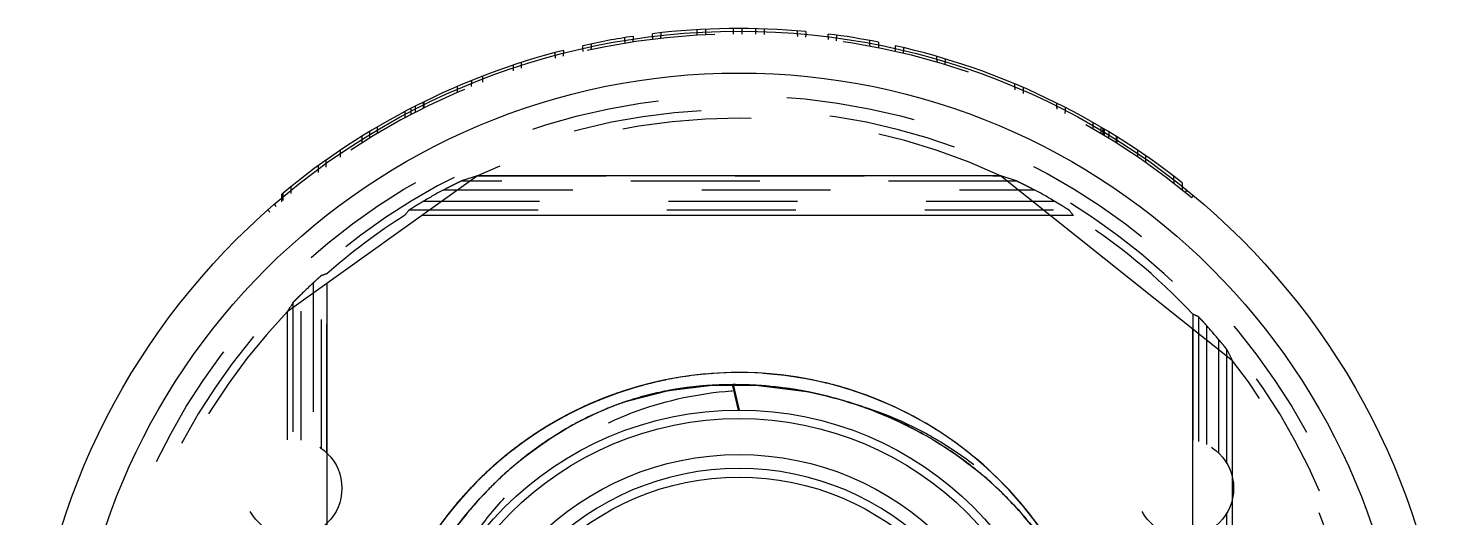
# Model space of a CAD drawing. Header units: millimetres. Extents: x 0 to 841, y 0 to 594.
# Drawn here: x 281 to 332, y 266.6 to 284.2 of the extents above; entities that cross this region are included whole.
import ezdxf

# ---------------------------------------------------------------- set-up
doc = ezdxf.new("R2010")
doc.units = ezdxf.units.MM
doc.header["$LTSCALE"] = 46.255
doc.linetypes.add('HIDDEN', pattern=[0.2, 0.1, -0.1])
doc.layers.get('0').update_dxf_attribs({"linetype": 'CONTINUOUS'})
doc.layers.add('DEFAULT_2', color=8, linetype='HIDDEN')

msp = doc.modelspace()

# ---------------------------------------------------------------- linework, layer by layer
at = {"color": 7, "linetype": 'Continuous'}
for p, q in [((304.979, 283.967), (304.979, 284.125)), ((305.279, 284.141), (305.279, 283.987)), ((306.279, 284.056), (306.279, 284.169)), ((306.579, 284.169), (306.579, 284.063)), ((307.079, 284.028), (307.079, 284.162)), ((307.379, 284.154), (307.379, 284.008)), ((308.579, 283.926), (308.579, 284.083)), ((301.179, 283.615), (301.179, 283.452)), ((302.379, 283.701), (302.379, 283.839)), ((302.679, 283.886), (302.679, 283.764)), ((303.379, 283.857), (303.379, 283.981)), ((303.679, 284.016), (303.679, 283.878)), ((308.879, 284.057), (308.879, 283.905)), ((309.679, 283.851), (309.679, 283.969)), ((309.979, 283.929), (309.979, 283.826)), ((311.179, 283.577), (311.179, 283.734)), ((311.479, 283.676), (311.479, 283.514)), ((299.879, 283.2), (299.879, 283.304)), ((300.179, 283.382), (300.179, 283.261)), ((300.879, 283.4), (300.879, 283.549)), ((312.079, 283.549), (312.079, 283.4)), ((312.379, 283.48), (312.379, 283.34)), ((313.579, 283.046), (313.579, 283.165)), ((313.879, 283.077), (313.879, 282.939)), ((296.879, 282.301), (296.879, 282.183)), ((316.379, 282.05), (316.379, 282.178)), ((316.679, 282.05), (316.679, 281.937)), ((294.705, 281.301), (294.705, 281.135)), ((317.879, 281.315), (317.879, 281.491)), ((318.179, 281.339), (318.179, 281.171)), ((319.183, 280.676), (319.183, 280.794)), ((319.749, 280.462), (319.749, 280.343)), ((322.079, 278.732), (322.079, 278.867)), ((322.379, 278.633), (322.379, 278.486)), ((290.061, 278.211), (290.061, 278.046)), ((290.116, 278.257), (290.112, 278.254)), ((290.112, 278.255), (290.112, 278.094)), ((290.116, 278.097), (290.116, 278.257)), ((306.229, 271.384), (306.45, 270.469))]:
    msp.add_line(p, q, dxfattribs=at)
for p, q in [((297.09, 278.883), (290.265, 273.994)), ((315.868, 278.883), (297.09, 278.883)), ((324.193, 272.245), (315.868, 278.883)), ((317.659, 277.455), (295.097, 277.455)), ((291.693, 275.017), (291.693, 241.993)), ((322.765, 243.615), (322.765, 273.384)), ((324.193, 244.894), (324.193, 272.245))]:
    msp.add_line(p, q)
for radius in [25.5, 24, 11.9, 11.6, 10.306, 9.5]:
    msp.add_circle((306.479, 258.569), radius, dxfattribs=at)
for centre, radius, start, end in [((306.479, 258.569), 25.6, 84.6206, 96.9552), ((306.479, 258.569), 25.6, 98.5364, 102.6356), ((306.479, 258.569), 25.6, 78.737, 82.8192), ((306.479, 258.569), 25.6, 104.2465, 129.7316), ((306.479, 258.569), 25.6, 51.604, 77.3644), ((306.479, 258.569), 25.6, 129.7489, 129.8918), ((306.479, 258.569), 13.25, 47.9005, 180.3249), ((306.292, 257.575), 13.809, 78.7969, 90.2606), ((306.016, 260.082), 11.283, 108.9857, 112.8253), ((305.919, 260.355), 10.993, 108.1399, 108.9723), ((306.479, 258.569), 9.806, 0, 180), ((306.518, 258.598), 13.202, 26.1338, 47.9419)]:
    msp.add_arc(centre, radius, start, end, dxfattribs=at)
for points, knots in [([(302.497, 270.802), (303.096, 270.998), (304.332, 271.287), (305.597, 271.381), (306.229, 271.384)], [0, 0, 0, 0, 0.499143, 1, 1, 1, 1]), ([(308.975, 271.121), (310.102, 270.898), (312.308, 270.171), (314.273, 268.928), (315.154, 268.191)], [0, 0, 0, 0, 0.500026, 1, 1, 1, 1]), ([(296.204, 266.097), (296.893, 267.054), (298.527, 268.784), (300.561, 270.028), (301.639, 270.481)], [0, 0, 0, 0, 0.502194, 1, 1, 1, 1]), ([(315.154, 268.191), (315.788, 267.661), (316.959, 266.478), (317.886, 265.096), (318.278, 264.368)], [0, 0, 0, 0, 0.49999, 1, 1, 1, 1])]:
    msp.add_open_spline(points, degree=3, knots=knots, dxfattribs=at)
at = {"layer": 'DEFAULT_2', "color": 8, "linetype": 'HIDDEN'}
for p, q in [((302.379, 283.701), (302.379, 283.636)), ((302.679, 283.684), (302.679, 283.764)), ((303.379, 283.857), (303.379, 283.78)), ((303.679, 283.815), (303.679, 283.878)), ((304.979, 283.925), (304.979, 283.967)), ((305.279, 283.987), (305.279, 283.941)), ((306.279, 283.969), (306.279, 284.056)), ((306.579, 284.063), (306.579, 283.969)), ((307.079, 283.962), (307.079, 284.028)), ((307.379, 284.008), (307.379, 283.953)), ((308.579, 283.926), (308.579, 283.882)), ((308.879, 283.856), (308.879, 283.905)), ((309.679, 283.851), (309.679, 283.767)), ((309.979, 283.727), (309.979, 283.826)), ((311.179, 283.577), (311.179, 283.531)), ((299.879, 283.2), (299.879, 283.097)), ((300.179, 283.176), (300.179, 283.261)), ((300.879, 283.4), (300.879, 283.344)), ((301.179, 283.41), (301.179, 283.452)), ((311.479, 283.514), (311.479, 283.472)), ((312.079, 283.4), (312.079, 283.344)), ((312.379, 283.275), (312.379, 283.34)), ((298.379, 282.854), (298.379, 282.643)), ((298.679, 282.742), (298.679, 282.952)), ((313.579, 283.046), (313.579, 282.957)), ((313.879, 282.868), (313.879, 282.939)), ((296.379, 281.876), (296.379, 282.093)), ((296.879, 282.085), (296.879, 282.183)), ((297.279, 282.459), (297.279, 282.245)), ((316.379, 282.05), (316.379, 281.961)), ((295.159, 281.308), (295.159, 281.531)), ((295.167, 281.533), (295.167, 281.31)), ((316.679, 281.937), (316.679, 281.831)), ((294.502, 280.969), (294.502, 281.195)), ((294.705, 281.135), (294.705, 281.076)), ((294.867, 281.16), (294.867, 281.385)), ((295.168, 281.312), (295.159, 281.308)), ((317.879, 281.315), (317.879, 281.267)), ((318.179, 281.114), (318.179, 281.171)), ((293.494, 280.632), (293.494, 280.4)), ((319.183, 280.564), (319.183, 280.676)), ((319.479, 280.387), (319.479, 280.619)), ((319.534, 280.59), (319.534, 280.358)), ((319.589, 280.558), (319.589, 280.324)), ((292.952, 280.068), (292.952, 280.304)), ((293.221, 280.469), (293.221, 280.235)), ((319.749, 280.228), (319.749, 280.343)), ((320.014, 280.298), (320.014, 280.063)), ((320.05, 280.04), (320.05, 280.276)), ((292.162, 279.792), (292.162, 279.55)), ((320.779, 279.803), (320.779, 279.562)), ((321.079, 279.354), (321.079, 279.598)), ((291.382, 279.244), (291.382, 278.996)), ((291.65, 279.437), (291.65, 279.191)), ((290.412, 278.243), (290.412, 278.5)), ((316.474, 278.682), (296.483, 278.682)), ((297.09, 278.883), (315.868, 278.883)), ((322.079, 278.732), (322.079, 278.614)), ((322.379, 278.486), (322.379, 278.377)), ((290.061, 278.046), (290.061, 277.95)), ((290.112, 278.094), (290.112, 277.997)), ((290.116, 277.996), (290.116, 278.097)), ((317.827, 277.957), (295.131, 277.957)), ((295.891, 278.382), (317.067, 278.382)), ((322.544, 278.373), (322.493, 278.285)), ((322.779, 278.18), (322.728, 278.092)), ((289.579, 277.665), (289.63, 277.577)), ((289.809, 277.866), (289.86, 277.778)), ((318.484, 277.455), (294.473, 277.455)), ((294.643, 277.657), (318.315, 277.657)), ((291.192, 275.03), (291.192, 269.268)), ((291.491, 269.097), (291.491, 275.297)), ((291.693, 268.93), (291.693, 275.368)), ((290.766, 269.396), (290.766, 274.624)), ((290.265, 273.994), (290.265, 269.406)), ((290.466, 274.318), (290.466, 269.419)), ((322.765, 273.918), (322.765, 269.396)), ((322.966, 273.82), (322.966, 269.35)), ((323.266, 269.232), (323.266, 273.497)), ((323.692, 273.004), (323.692, 268.931)), ((323.991, 268.55), (323.991, 272.631)), ((324.193, 268.023), (324.193, 272.245)), ((303.224, 271.412), (303.214, 271.41)), ((303.854, 271.556), (303.833, 271.552)), ((303.833, 271.552), (303.854, 271.556)), ((303.948, 271.172), (305.521, 271.362)), ((305.476, 271.781), (305.496, 271.782)), ((305.516, 271.784), (305.496, 271.782)), ((305.521, 271.362), (307.176, 271.356)), ((306.229, 271.384), (306.251, 271.384)), ((306.251, 271.384), (306.274, 271.384)), ((306.274, 271.384), (306.479, 270.47)), ((307.176, 271.356), (308.902, 271.135)), ((309.586, 271.449), (309.607, 271.444)), ((309.631, 271.438), (309.61, 271.443)), ((301.46, 270.831), (301.483, 270.841)), ((301.503, 270.849), (301.479, 270.839)), ((301.741, 270.943), (301.731, 270.939)), ((302.498, 270.802), (303.948, 271.172)), ((308.902, 271.135), (308.975, 271.121)), ((308.921, 271.132), (308.902, 271.135)), ((300.385, 270.335), (300.368, 270.326)), ((300.505, 270.396), (300.536, 270.412)), ((300.64, 270.463), (300.627, 270.457)), ((300.721, 270.503), (300.69, 270.488)), ((300.929, 270.601), (300.916, 270.595)), ((301.258, 270.747), (301.228, 270.734)), ((301.36, 270.79), (301.332, 270.779)), ((301.354, 270.788), (301.332, 270.778)), ((301.332, 270.778), (301.355, 270.788)), ((302.498, 270.802), (302.407, 270.772)), ((313.384, 269.878), (313.407, 269.863)), ((313.426, 269.852), (313.403, 269.866)), ((299.195, 269.637), (299.208, 269.646)), ((299.373, 269.753), (299.353, 269.74)), ((299.419, 269.782), (299.404, 269.772)), ((298.132, 268.859), (298.119, 268.849)), ((298.119, 268.848), (298.132, 268.859)), ((298.459, 269.116), (298.479, 269.131)), ((298.479, 269.131), (298.46, 269.117)), ((298.636, 269.248), (298.662, 269.268)), ((297.453, 268.269), (297.467, 268.282)), ((297.459, 268.274), (297.467, 268.282)), ((297.467, 268.282), (297.485, 268.299)), ((297.484, 268.298), (297.467, 268.282)), ((297.552, 268.36), (297.567, 268.374)), ((297.633, 268.433), (297.611, 268.413)), ((297.809, 268.588), (297.795, 268.576)), ((297.795, 268.576), (297.808, 268.587)), ((297.943, 268.703), (297.962, 268.719)), ((297.981, 268.735), (297.962, 268.719)), ((296.931, 267.756), (296.915, 267.74)), ((296.96, 267.785), (296.982, 267.807)), ((297.01, 267.837), (296.994, 267.821)), ((297.068, 267.896), (297.058, 267.886)), ((297.12, 267.948), (297.135, 267.963)), ((297.149, 267.977), (297.132, 267.96)), ((297.135, 267.963), (297.149, 267.977)), ((297.15, 267.977), (297.157, 267.984)), ((315.174, 268.175), (315.154, 268.191)), ((324.193, 246.723), (324.193, 267.316)), ((296.061, 266.757), (296.055, 266.748)), ((296.098, 266.802), (296.119, 266.829)), ((316.511, 267.224), (316.527, 267.205)), ((316.541, 267.189), (316.525, 267.208)), ((323.991, 247.25), (323.991, 266.789)), ((295.962, 266.629), (295.944, 266.606)), ((295.977, 266.648), (295.962, 266.629))]:
    msp.add_line(p, q, dxfattribs=at)
msp.add_lwpolyline([(302.407, 270.772), (302.317, 270.741), (302.23, 270.711), (302.146, 270.68), (302.065, 270.65), (301.987, 270.621), (301.912, 270.592), (301.84, 270.563), (301.772, 270.536), (301.709, 270.51), (301.638, 270.481)], dxfattribs=at)
for centre, radius in [((306.479, 258.569), 23.191), ((290.479, 267.669), 1.75), ((322.479, 267.669), 1.75)]:
    msp.add_circle(centre, radius, dxfattribs=at)
for centre, radius, start, end in [((306.479, 258.569), 25.4, 50.2279, 131.5555), ((306.479, 258.569), 22.691, 0, 180), ((306.479, 258.569), 22.379, 65.1936, 114.8064), ((306.479, 258.569), 25.6, 129.7316, 129.7489), ((306.479, 258.569), 22.464, 118.1195, 120.3426), ((306.479, 258.569), 22.464, 59.6574, 61.8805), ((306.479, 258.569), 22.379, 122.443, 131.3545), ((306.479, 258.569), 22.379, 43.3024, 57.557), ((306.479, 258.569), 22.464, 132.8834, 134.3833), ((306.479, 258.569), 22.379, 136.429, 223.571), ((306.479, 258.569), 22.464, 39.9837, 41.6446), ((306.479, 258.569), 22.379, 322.3314, 37.6695), ((306.48, 258.571), 13.248, 26.1577, 132.8575), ((306.495, 258.51), 13.31, 101.5385, 110.9263), ((306.487, 258.523), 13.296, 100.8261, 107.4248), ((306.493, 258.517), 13.303, 104.465, 107.2613), ((306.487, 258.53), 13.29, 104.2587, 107.1877), ((306.492, 258.522), 13.299, 104.2871, 104.4648), ((306.489, 258.533), 13.287, 101.5315, 104.2874), ((306.488, 258.533), 13.286, 94.2821, 101.4363), ((306.244, 258.705), 12.677, 94.8803, 97.0666), ((306.289, 258.153), 13.231, 91.4053, 94.8716), ((306.482, 258.614), 13.205, 76.2957, 94.2811), ((306.299, 257.865), 13.519, 90.2948, 91.4186), ((306.299, 257.783), 13.601, 88.7624, 90.1079), ((306.298, 257.728), 13.656, 88.0338, 88.7628), ((306.291, 257.588), 13.796, 82.3171, 88.0252), ((306.466, 258.535), 13.286, 58.5217, 76.3246), ((306.472, 258.573), 13.244, 107.4276, 112.835), ((306.479, 258.557), 13.261, 112.1508, 112.736), ((306.474, 258.566), 13.251, 111.8671, 112.3689), ((306.479, 258.557), 13.261, 111.8677, 112.1333), ((306.477, 258.562), 13.256, 110.4841, 112.0417), ((306.478, 258.557), 13.261, 110.9745, 111.4325), ((306.483, 258.544), 13.274, 107.1883, 110.9303), ((306.48, 258.554), 13.264, 110.0262, 110.4841), ((306.485, 258.541), 13.278, 109.2252, 109.5279), ((306.489, 258.528), 13.291, 107.2614, 109.2249), ((306.033, 259.967), 11.397, 100.2696, 108.0728), ((306.146, 259.401), 11.974, 99.6539, 100.3217), ((306.164, 259.298), 12.079, 99.0279, 99.6539), ((306.197, 259.08), 12.3, 97.0682, 99.0238), ((306.28, 257.494), 13.891, 80.7733, 82.322), ((306.276, 257.473), 13.912, 79.1205, 80.7733), ((306.275, 257.467), 13.918, 78.8175, 79.0428), ((306.249, 257.349), 14.039, 71.7901, 78.8055), ((306.506, 258.531), 13.296, 114.7927, 124.2871), ((306.463, 258.6), 13.215, 114.7567, 123.3537), ((306.448, 258.622), 13.189, 116.1863, 123.2949), ((306.459, 258.598), 13.215, 117.5448, 119.0411), ((306.461, 258.593), 13.22, 117.5486, 118.398), ((306.446, 258.626), 13.185, 117.0903, 118.1434), ((306.449, 258.625), 13.187, 117.4632, 118.0051), ((306.468, 258.579), 13.236, 116.6295, 117.545), ((306.466, 258.584), 13.231, 117.198, 117.5486), ((306.452, 258.616), 13.196, 116.5799, 117.0903), ((306.455, 258.615), 13.198, 115.8992, 116.8639), ((306.476, 258.564), 13.253, 115.2395, 116.627), ((306.473, 258.571), 13.246, 116.187, 116.6295), ((306.455, 258.608), 13.205, 116.1858, 116.5799), ((306.462, 258.594), 13.22, 114.7409, 116.1863), ((306.458, 258.602), 13.212, 115.7341, 116.1858), ((306.24, 259.559), 11.852, 112.8462, 118.2181), ((306.456, 258.612), 13.201, 114.7497, 115.7505), ((306.479, 258.557), 13.261, 112.8374, 115.2396), ((306.478, 258.558), 13.259, 114.7414, 115.2386), ((306.468, 258.582), 13.234, 113.7707, 114.741), ((306.458, 258.609), 13.205, 114.2364, 114.7497), ((306.466, 258.586), 13.23, 114.3362, 114.7415), ((306.46, 258.603), 13.212, 113.7294, 114.2364), ((306.469, 258.579), 13.237, 112.835, 113.7723), ((306.462, 258.598), 13.217, 113.2934, 113.7294), ((306.464, 258.594), 13.221, 112.84, 113.2934), ((306.001, 260.12), 11.242, 108.5812, 112.8352), ((305.905, 260.397), 10.948, 108.1346, 108.5639), ((306.232, 257.293), 14.098, 66.4541, 71.796), ((306.502, 258.53), 13.295, 120.8254, 126.4033), ((306.447, 258.625), 13.186, 121.8551, 122.9298), ((306.443, 258.626), 13.183, 121.4261, 122.4348), ((306.467, 258.597), 13.22, 121.6548, 122.2181), ((306.442, 258.629), 13.18, 121.4268, 122.0278), ((306.458, 258.612), 13.202, 120.5602, 121.655), ((306.436, 258.638), 13.169, 119.9872, 121.426), ((306.438, 258.635), 13.173, 121.0047, 121.4267), ((306.434, 258.641), 13.166, 119.9879, 121.0046), ((306.534, 259.009), 12.475, 118.2136, 123.1326), ((306.448, 258.629), 13.183, 120.0734, 120.5601), ((306.44, 258.642), 13.167, 118.9945, 120.0734), ((306.445, 258.622), 13.187, 119.0413, 119.987), ((306.442, 258.628), 13.181, 119.4344, 119.9878), ((306.454, 258.607), 13.205, 118.3981, 119.0404), ((306.445, 258.633), 13.178, 118.005, 118.9944), ((306.279, 257.402), 13.979, 62.6864, 66.4536), ((306.4, 257.632), 13.719, 56.6687, 62.6947), ((306.508, 258.604), 13.205, 40.6598, 58.5002), ((306.486, 258.567), 13.256, 123.359, 129.5209), ((306.506, 258.53), 13.297, 126.0378, 129.0323), ((306.501, 258.534), 13.291, 123.4239, 126.5095), ((306.459, 258.602), 13.212, 125.786, 126.2229), ((306.473, 258.585), 13.234, 125.7073, 126.1751), ((306.509, 258.526), 13.302, 124.2872, 126.0379), ((306.453, 258.615), 13.197, 122.9298, 125.786), ((306.471, 258.588), 13.23, 125.0835, 125.7073), ((306.469, 258.591), 13.227, 125.0797, 125.2585), ((306.468, 258.594), 13.224, 124.5055, 125.0835), ((306.462, 258.601), 13.215, 123.366, 125.0799), ((306.783, 258.624), 12.933, 123.1248, 127.03), ((306.458, 258.608), 13.206, 123.3644, 123.9185), ((306.48, 258.577), 13.243, 122.7893, 123.7904), ((306.448, 258.619), 13.192, 122.4347, 123.0994), ((306.473, 258.588), 13.231, 122.2938, 122.7893), ((306.494, 258.559), 13.267, 129.1448, 132.8981), ((306.479, 258.562), 13.255, 126.4048, 132.835), ((306.493, 258.545), 13.278, 126.5102, 130.9298), ((306.489, 258.551), 13.27, 129.0332, 130.9346), ((307, 258.339), 13.292, 127.0352, 132.9899), ((306.468, 258.591), 13.226, 127.2663, 130.0222), ((306.484, 258.572), 13.251, 127.6656, 128.1364), ((306.48, 258.577), 13.244, 127.165, 127.6656), ((306.476, 258.581), 13.239, 126.1767, 127.165), ((306.465, 258.594), 13.221, 126.7701, 127.16), ((306.462, 258.598), 13.217, 126.2229, 126.7701), ((306.592, 257.928), 13.367, 53.1512, 56.658), ((306.51, 258.539), 13.293, 131.8262, 145.2223), ((306.505, 258.547), 13.283, 132.871, 137.2255), ((306.481, 258.56), 13.258, 132.8374, 135.6923), ((306.503, 258.55), 13.28, 132.898, 133.8651), ((306.468, 258.574), 13.239, 132.59, 133.7722), ((306.5, 258.553), 13.276, 132.8943, 133.1059), ((306.457, 258.587), 13.222, 132.84, 133.0437), ((306.501, 258.551), 13.278, 132.3731, 132.8715), ((306.484, 258.557), 13.262, 131.8678, 132.736), ((306.477, 258.564), 13.252, 131.4324, 132.5899), ((306.507, 258.543), 13.287, 130.9671, 132.0865), ((306.48, 258.562), 13.256, 130.4841, 131.8687), ((306.489, 258.566), 13.258, 131.4484, 131.8719), ((306.483, 258.557), 13.261, 130.9311, 131.4325), ((306.484, 258.572), 13.251, 130.9745, 131.4484), ((306.478, 258.578), 13.242, 130.5196, 130.9745), ((306.479, 258.577), 13.244, 130.5185, 130.9745), ((306.473, 258.585), 13.234, 130.0222, 130.5196), ((306.756, 258.148), 13.092, 50.099, 53.1494), ((306.451, 258.547), 13.285, 26.1862, 48.0041), ((306.479, 258.569), 13.25, 1.919, 47.9005), ((306.448, 258.598), 13.208, 134.7542, 142.6345), ((306.439, 258.606), 13.196, 136.0352, 137.4631), ((306.475, 258.566), 13.249, 135.6923, 136.6295), ((306.455, 258.587), 13.22, 134.7409, 136.1863), ((306.442, 258.602), 13.201, 134.7497, 136.0353), ((306.451, 258.594), 13.213, 133.0435, 134.7495), ((306.463, 258.579), 13.232, 133.7722, 134.7415), ((307.096, 258.233), 13.435, 132.9808, 135.638), ((306.734, 258.128), 13.122, 43.6733, 49.9661), ((306.516, 258.536), 13.299, 136.5779, 143.1161), ((306.431, 258.613), 13.186, 137.4643, 141.4848), ((306.435, 258.606), 13.192, 136.1856, 140.9473), ((306.979, 258.338), 13.278, 135.6087, 144.2424), ((306.428, 258.608), 13.186, 139.0403, 139.9877), ((306.499, 258.553), 13.275, 138.6557, 139.9421), ((306.495, 258.552), 13.272, 138.9794, 139.4446), ((306.449, 258.59), 13.214, 137.5484, 139.0401), ((306.492, 258.555), 13.268, 138.1446, 138.9794), ((306.506, 258.547), 13.284, 137.8099, 138.6557), ((306.5, 258.548), 13.279, 137.2255, 138.1445), ((306.465, 258.575), 13.236, 136.6295, 137.5486), ((306.502, 258.547), 13.281, 139.9423, 144.409), ((306.431, 258.609), 13.188, 140.9449, 143.3658), ((306.46, 258.59), 13.223, 141.4851, 142.64), ((306.426, 258.61), 13.183, 141.4261, 142.4348), ((306.422, 258.614), 13.177, 141.4267, 141.6259), ((306.414, 258.62), 13.168, 139.988, 141.4268), ((306.508, 258.543), 13.288, 140.5422, 141.4215), ((306.499, 258.549), 13.278, 139.4446, 140.257), ((306.676, 258.068), 13.205, 36.2268, 43.6856), ((306.447, 258.549), 13.287, 26.2039, 40.6553), ((306.444, 258.547), 13.29, 26.2053, 40.5613)]:
    msp.add_arc(centre, radius, start, end, dxfattribs=at)
for centre, major_axis, start_param, end_param in [((306.479, 244.056), (0, 36.302), 0.286054, 0.305101), ((306.479, 244.056), (0, 36.302), -0.305101, -0.286054), ((306.479, 265.625), (0, 17.649), 0.820714, 0.836201), ((306.479, 265.625), (0, 17.649), -0.836201, -0.820714), ((298.643, 258.569), (19.6, 0), 1.933277, 1.94429), ((320.212, 258.569), (34.351, 0), 2.617797, 2.629642), ((314.029, 258.569), (18.886, 0), 1.077888, 1.089954), ((292.46, 258.569), (35.065, 0), 0.43951, 0.452821)]:
    msp.add_ellipse(centre, major_axis=major_axis, ratio=0.916608, start_param=start_param, end_param=end_param, dxfattribs=at)
for points, knots in [([(295.891, 278.382), (295.947, 278.412), (296.059, 278.471), (296.198, 278.543), (296.305, 278.596), (296.378, 278.633), (296.437, 278.66), (296.471, 278.678), (296.483, 278.682)], [0, 0, 0, 0, 0.288384, 0.570197, 0.705117, 0.83148, 0.93942, 1, 1, 1, 1]), ([(316.474, 278.682), (316.487, 278.678), (316.52, 278.66), (316.579, 278.633), (316.652, 278.596), (316.76, 278.543), (316.899, 278.471), (317.01, 278.412), (317.067, 278.382)], [0, 0, 0, 0, 0.06058, 0.16852, 0.294883, 0.429803, 0.711616, 1, 1, 1, 1]), ([(294.643, 277.657), (294.645, 277.659), (294.652, 277.663), (294.666, 277.674), (294.687, 277.687), (294.723, 277.71), (294.774, 277.742), (294.864, 277.798), (294.984, 277.87), (295.081, 277.928), (295.131, 277.957)], [0, 0, 0, 0, 0.0142, 0.046011, 0.090933, 0.144925, 0.269649, 0.407043, 0.699138, 1, 1, 1, 1]), ([(317.827, 277.957), (317.877, 277.928), (317.974, 277.87), (318.093, 277.798), (318.183, 277.742), (318.234, 277.71), (318.27, 277.687), (318.291, 277.674), (318.305, 277.663), (318.313, 277.659), (318.315, 277.657)], [0, 0, 0, 0, 0.300862, 0.592957, 0.730351, 0.855075, 0.909067, 0.95399, 0.9858, 1, 1, 1, 1]), ([(291.491, 275.297), (291.487, 275.295), (291.477, 275.284), (291.453, 275.267), (291.421, 275.238), (291.365, 275.189), (291.288, 275.119), (291.224, 275.06), (291.192, 275.03)], [0, 0, 0, 0, 0.032386, 0.1095, 0.220664, 0.355389, 0.665708, 1, 1, 1, 1]), ([(290.466, 274.318), (290.469, 274.323), (290.482, 274.335), (290.504, 274.36), (290.537, 274.394), (290.592, 274.451), (290.669, 274.529), (290.733, 274.592), (290.766, 274.624)], [0, 0, 0, 0, 0.039111, 0.122298, 0.236523, 0.371144, 0.675149, 1, 1, 1, 1]), ([(322.966, 273.82), (322.971, 273.818), (322.982, 273.804), (323.007, 273.781), (323.04, 273.744), (323.097, 273.685), (323.173, 273.602), (323.234, 273.533), (323.266, 273.497)], [0, 0, 0, 0, 0.035376, 0.118304, 0.234013, 0.370339, 0.675975, 1, 1, 1, 1]), ([(323.692, 273.004), (323.724, 272.966), (323.786, 272.891), (323.861, 272.798), (323.916, 272.729), (323.95, 272.686), (323.974, 272.654), (323.988, 272.637), (323.991, 272.631)], [0, 0, 0, 0, 0.313595, 0.611722, 0.747384, 0.866107, 0.956214, 1, 1, 1, 1]), ([(295.616, 263.428), (295.824, 263.965), (296.318, 265.01), (297.277, 266.454), (298.433, 267.747), (300.198, 269.232), (302.775, 270.596), (306.189, 271.319), (309.671, 271.085), (312.419, 270.12), (314.398, 268.936), (315.755, 267.857), (316.957, 266.609), (317.642, 265.679), (317.954, 265.194)], [0, 0, 0, 0, 0.062568, 0.125142, 0.187713, 0.250286, 0.375122, 0.499968, 0.624825, 0.749694, 0.812271, 0.874846, 0.937427, 1, 1, 1, 1])]:
    msp.add_open_spline(points, degree=3, knots=knots, dxfattribs=at)

doc.saveas('drawing.dxf')
